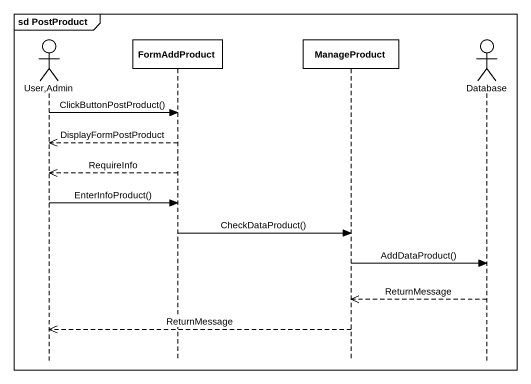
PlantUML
@startuml
mainframe sd PostProduct
hide footbox
actor "User,Admin" as User_Admin
participant FormAddProduct
participant ManageProduct
actor "Database" as Database_

User_Admin -> FormAddProduct : ClickButtonPostProduct()
FormAddProduct -->> User_Admin : DisplayFormPostProduct
FormAddProduct -->> User_Admin : RequireInfo
User_Admin -> FormAddProduct : EnterInfoProduct()
FormAddProduct -> ManageProduct : CheckDataProduct()
ManageProduct -> Database_ : AddDataProduct()
Database_ -->> ManageProduct : ReturnMessage
ManageProduct -->> User_Admin : ReturnMessage
@enduml
